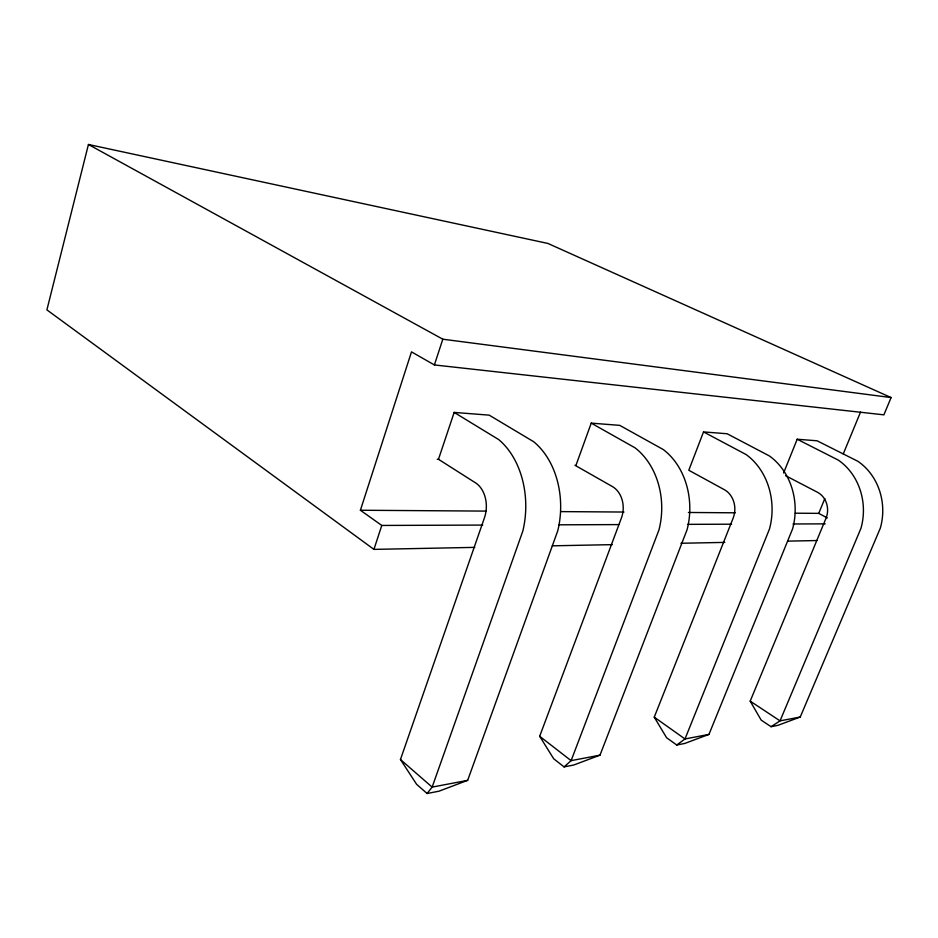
<?xml version="1.0" encoding="UTF-8"?>
<svg xmlns="http://www.w3.org/2000/svg" width="938" height="938" viewBox="0 0 938 938"><rect width="100%" height="100%" fill="white"/><g stroke="black" fill="none" stroke-linecap="round" stroke-linejoin="round"><path stroke-width="1.41" d="M482.765 525.081L381.778 525.444L360.403 510.249L411.489 351.867L434.388 364.941L883.889 414.842L891.1 397.571L547.886 243.434L88.43 144.487L46.9 309.88L373.934 549.387L474.804 547.37M373.934 549.387L381.778 525.444M434.388 364.941L442.818 339.204L891.1 397.571M438.48 459.292L454.168 412.415L489.202 415.147L533.593 441.669A76.084 56.057 -89.5 0 1 557.758 530.779L467.663 780.346L438.937 791.203L427.095 793.513L416.613 784.309L400.456 759.522L484.489 517.659A25.983 18.69 -89.4 0 0 475.543 482.859L438.48 459.292L437.214 459.245M575.979 465.307L591.233 423.132L619.725 425.36L663.225 449.513A68.615 54.861 89.9 0 1 687.073 529.712L600.003 755.149L573.739 765.021L564.078 766.897L553.69 758.772L539.678 736.283L621.437 517.917A23.368 18.35 -89.9 0 0 612.526 486.634L574.947 465.26M703.523 431.914L688.797 470.243L724.406 489.718A21.234 17.822 89.4 0 1 733.141 518.139L654.255 717.148L666.59 737.725L676.744 745.007L684.775 743.447L708.964 734.395L792.598 528.844A62.483 53.161 89.2 0 0 769.359 455.927L727.138 433.755L703.523 431.914L746.062 454.52A63.831 53.595 89.4 0 1 769.465 529.032L684.998 738.968L676.744 745.007M783.593 473.01L797.194 439.242L817.092 440.79L857.836 461.273A57.359 51.262 88 0 1 880.325 528.117L800.243 717.019L777.825 725.367L771.048 726.692L761.175 720.103L750.189 701.132L825.991 518.315A19.464 17.201 88.3 0 0 817.502 492.286L785.598 475.683M795.295 513.203L818.733 513.367L824.854 498.524M843.25 453.969L860.521 412.122M427.095 793.513L432.148 787.111L522.829 531.06A78.1 56.221 -89.4 0 0 498.664 439.559L454.168 412.415M564.078 766.897L571.113 760.648L658.957 529.947A70.244 55.201 -89.9 0 0 634.991 447.801L591.233 423.132M771.048 726.692L780.041 720.865L800.243 717.019M467.663 780.346L432.148 787.111L400.456 759.522M600.003 755.149L571.113 760.648L539.678 736.283M708.964 734.395L684.998 738.968L654.255 717.148M552.294 545.822L612.233 544.638M680.941 543.266L724.804 542.387M787.662 541.132L816.904 540.546M558.86 524.811L618.869 524.6M687.648 524.354L731.558 524.201M793.02 523.979L825.217 523.861M360.403 510.249L486.33 511.104M561.006 511.609L623.981 512.042M688.41 512.476L735.263 512.805M797.194 439.242L838.291 460.101A58.496 51.719 88.3 0 1 860.967 528.282L780.041 720.865L750.189 701.132M818.733 513.367L827.328 517.94M88.43 144.487L442.818 339.204"/></g></svg>
